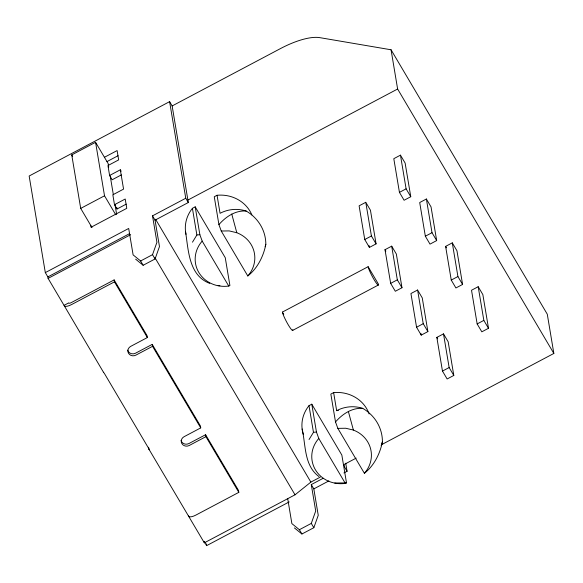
<?xml version="1.0" encoding="UTF-8"?>
<svg xmlns="http://www.w3.org/2000/svg" width="583" height="583" viewBox="0 0 583 583"><rect width="100%" height="100%" fill="white"/><g stroke="black" fill="none" stroke-linecap="round" stroke-linejoin="round"><path stroke-width="0.87" d="M218.916 224.601C225.789 216.759 235.313 210.23 246.186 211.046A43.135 40.074 -9.5 0 1 265.826 244.284C263.567 256.287 257.402 268.435 247.797 275.963L221.249 231.021L218.916 224.601L214.26 196.748L217.044 195.276A34.499 32.058 -9.5 0 1 251.863 214.894M335.509 421.939C342.381 414.098 351.906 407.575 362.779 408.384A43.135 40.074 -9.5 0 1 382.419 441.63C380.16 453.625 373.995 465.781 364.39 473.301L337.841 428.367L335.509 421.939L330.845 394.093L333.636 392.614A34.499 32.058 -9.5 0 1 369.105 413.937M45.314 272.611L128.69 228.463L133.113 254.888L140.612 260.973L152.527 254.669L156.936 242.273L152.513 215.848L185.766 198.242L169.602 101.646L29.15 176.015L45.314 272.611L47.857 276.91L48.105 278.39L64.035 305.361A8.038 2.798 -30.6 0 0 71.578 304.559L114.457 281.859L114.13 279.913L71.25 302.621A2.718 0.947 -30.6 0 1 68.707 302.89L64.035 305.361M135.65 259.18L143.156 265.272L155.063 258.969L159.472 246.565L155.049 220.148L152.513 215.848M287.711 498.684L291.879 523.621L299.385 529.714L311.293 523.403L315.702 511.007L311.286 484.582L323.157 478.293M294.422 527.921L301.921 534.006L313.836 527.702L318.245 515.306L313.822 488.882L311.286 484.582M192.47 242.185L196.879 235L192.412 208.32L195.203 206.841L225.257 257.715L229.913 285.561L228.74 286.049A29.886 27.765 -9.5 0 1 198.788 272.414A29.886 27.765 -9.5 0 1 202.192 241.114L199.86 234.694L195.203 206.841M309.056 439.531L313.465 432.338L309.005 405.659L311.788 404.187L341.842 455.053L346.506 482.906L345.333 483.394A29.886 27.765 -9.5 0 1 315.381 469.752A29.886 27.765 -9.5 0 1 318.784 438.46L316.452 432.032L311.788 404.187M181.051 440.464A5.436 5.05 -9.5 0 0 188.914 443.546L205.588 434.721L238.498 490.412L238.819 492.358L195.939 515.059A8.038 2.798 -30.6 0 1 188.396 515.86L204.334 542.831L295.027 494.807L310.87 482.105L320.373 477.076M91.997 227.523L80.702 208.401L71.745 154.903L95.568 142.288L108.139 163.561L108.729 167.124M155.049 220.148L188.309 202.534L172.145 105.946L280.365 48.637A49.992 17.403 -30.6 0 1 319.856 37.655L391.055 49.781L547.284 314.215L553.85 353.451L381.887 444.501M104.408 157.308L117.11 150.582L118.67 159.895L107.95 165.565L109.604 175.476L112.147 179.775L121.337 174.907M106.944 161.6L118.058 155.719M109.604 175.476L120.324 169.799L121.169 171.234M80.702 208.401L104.525 195.793L95.568 142.288M126.227 204.13L117.037 208.998L114.494 204.699L125.214 199.022L126.773 208.335L91.043 227.261L90.729 225.373M187.894 200.064L397.621 89.01L391.055 49.781M47.857 276.91L129.623 233.608M48.105 278.39L130.679 234.672M400.463 155.151L393.795 158.685L399.435 192.368L404.099 200.261L410.767 196.726L405.127 163.043L400.463 155.151L406.103 188.834L410.767 196.726M365.774 202.308L359.106 205.835L364.747 239.518L369.411 247.418L376.079 243.883L370.438 210.201L365.774 202.308L371.415 235.991L376.079 243.883M399.435 192.368L406.103 188.834M114.13 279.913L147.04 335.611L147.361 337.55L130.687 346.382A5.436 5.05 -9.5 0 0 128.515 353.291A5.436 5.05 -9.5 0 0 135.868 355.149L152.542 346.324L152.221 344.378L135.54 353.211A5.436 5.05 -9.5 0 1 127.677 350.128M426.377 199.007L419.702 202.534L425.342 236.224L430.006 244.117L436.674 240.582L431.041 206.899L426.377 199.007L432.01 232.69L436.674 240.582M364.747 239.518L371.415 235.991M385.013 249.692L391.689 246.157L396.353 254.05L401.986 287.74L395.318 291.267L390.654 283.374L385.013 249.692L385.866 251.127M425.342 236.224L432.01 232.69M292.761 329.628A10.866 1.355 62.1 0 1 288.242 324.818A10.866 1.355 62.1 0 1 282.398 312.087L368.121 266.701L378.484 284.242A10.866 1.355 62.1 0 1 373.965 279.432A10.866 1.355 62.1 0 1 368.121 266.701M445.616 246.39L452.284 242.856L456.948 250.756L462.581 284.438L455.913 287.966L451.249 280.073L445.616 246.39L446.461 247.826M292.753 330.357L378.476 284.963M390.654 283.374L397.322 279.84L391.689 246.157M417.596 290.013L410.928 293.548L416.561 327.231L421.225 335.123L427.893 331.589L422.26 297.906L417.596 290.013L423.229 323.696L427.893 331.589M451.249 280.073L457.917 276.546L452.284 242.856M152.221 344.378L200.406 425.947L200.734 427.893L184.06 436.718A5.436 5.05 -9.5 0 0 181.889 443.627A5.436 5.05 -9.5 0 0 189.242 445.492L205.916 436.66L205.588 434.721M478.191 286.712L471.523 290.247L477.156 323.929L481.82 331.822L488.496 328.287L482.855 294.604L478.191 286.712L483.832 320.395L488.496 328.287M416.561 327.231L423.229 323.696M436.835 337.397L443.503 333.87L448.167 341.762L453.807 375.445L447.132 378.979L442.468 371.079L436.835 337.397L437.68 338.832M477.156 323.929L483.832 320.395M442.468 371.079L449.143 367.552L443.503 333.87M356.177 458.114L344.123 464.498L344.538 466.976L347.074 471.275L343.912 472.951M204.334 542.831L204.086 541.345L206.622 545.644L289.197 501.919M313.822 488.882L328.863 480.917M196.879 235L199.86 234.694M313.465 432.338L316.452 432.032M346.506 482.906L334.744 483.001M221.249 231.021L229.17 230.904L236.8 232.726A29.886 27.765 -9.5 0 1 247.797 275.963M337.841 428.367L345.763 428.243L353.385 430.072A29.886 27.765 -9.5 0 1 364.39 473.301M218.151 285.663L219.908 285.699M209.771 283.389C188.717 275.511 188.477 250.187 185.54 231.655M318.923 476.537C303.969 465.584 305.864 445.099 302.132 429.001M397.621 89.01L553.85 353.451M457.917 276.546L462.581 284.438M397.322 279.84L401.986 287.74M449.143 367.552L453.807 375.445M169.602 101.646L172.145 105.946M282.398 312.087L283.753 314.375M185.766 198.242L188.309 202.534M202.192 241.114L228.74 286.049M318.784 438.46L345.333 483.394M155.559 219.237L310.87 482.105M154.976 257.752L295.027 494.807M152.527 254.669L155.063 258.969M311.293 523.403L313.836 527.702M104.525 195.793L115.74 214.777M140.612 260.973L143.156 265.272M299.385 529.714L301.921 534.006M71.745 154.903L72.656 156.448M114.457 281.859L147.361 337.55M152.542 346.324L200.734 427.893M205.916 436.66L238.819 492.358M148.993 449.296L188.768 516.494M64.407 305.995L103.65 372.552M348.343 411.372L353.385 430.072M231.75 214.034L236.8 232.726M420.926 333.352L421.225 335.123M369.112 245.64L369.411 247.418M345.726 463.223L347.074 471.275M333.636 392.614L336.653 410.651A34.499 32.058 -9.5 0 1 338.402 410.519M217.044 195.276L220.061 213.305A31.511 29.281 -9.5 0 1 246.186 211.046M206.324 543.852L206.622 545.644M120.324 169.799L123.56 189.118L112.84 194.795L114.494 204.699M116.76 207.344L117.037 208.998M110.223 176.044L113.357 194.766M114.997 204.575L116.644 214.384M148.599 447.248L148.891 448.983A8.038 2.798 -30.6 0 0 149.467 449.755L104.131 373.011A8.038 2.798 -30.6 0 1 103.548 372.238M185.999 234.344A34.499 32.058 -9.5 0 1 192.412 208.32M303.298 434.342A34.499 32.058 -9.5 0 1 309.005 405.659M265.826 244.284A31.511 29.281 -9.5 0 1 265.141 246.726M382.419 441.63A31.511 29.281 -9.5 0 1 381.151 445.682M336.653 410.651A31.511 29.281 -9.5 0 1 362.779 408.384"/></g></svg>
